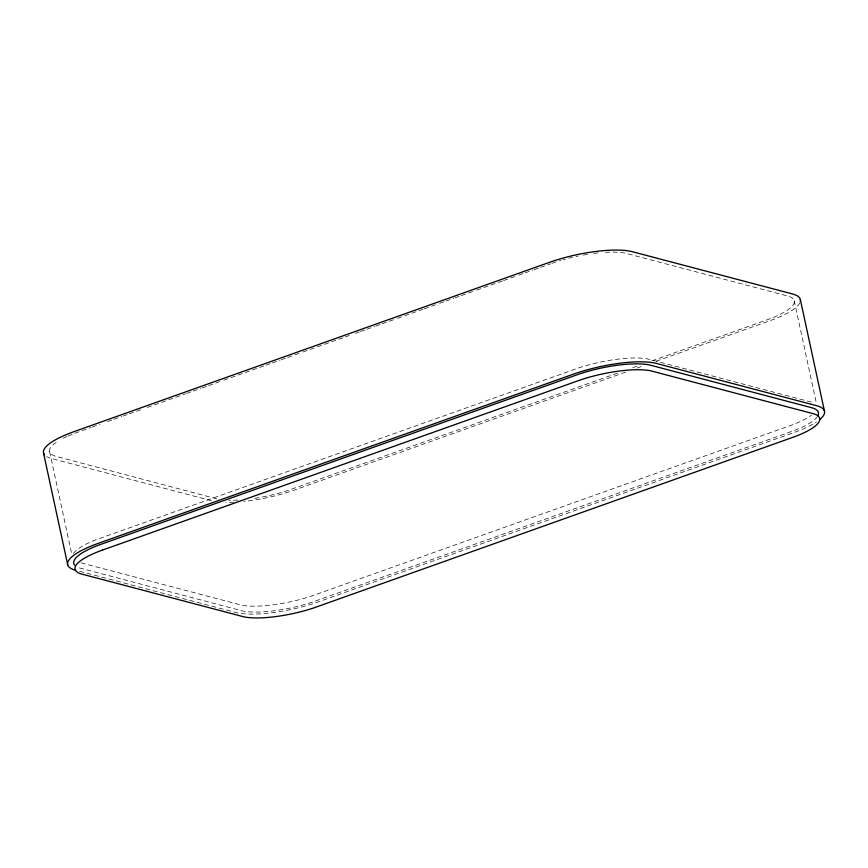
<?xml version="1.0" encoding="UTF-8"?>
<svg xmlns="http://www.w3.org/2000/svg" width="868" height="868" viewBox="0 0 868 868"><rect width="100%" height="100%" fill="white"/><g stroke="black" fill="none" stroke-linecap="round" stroke-linejoin="round"><path stroke-width="0.65" stroke-dasharray="4.34 3.25" d="M74.941 433.23L91.075 427.457M92.355 427.002L100.015 424.268M107.675 421.544L112.786 419.721M114.055 419.266L121.726 416.542M122.996 416.087L128.106 414.264M129.386 413.819L142.157 409.262M147.256 407.45L185.568 393.812M186.848 393.356L191.958 391.533M193.228 391.077L200.888 388.354M202.168 387.898L207.278 386.076M208.559 385.62L222.599 380.618M223.879 380.162L264.74 365.612M266.02 365.157L271.12 363.345M272.4 362.889L280.06 360.155M281.341 359.699L286.451 357.887M287.72 357.432L301.771 352.43M303.051 351.974L343.912 337.424M345.193 336.968L350.292 335.146M355.403 333.334L359.233 331.967M360.513 331.511L365.623 329.688M366.893 329.232L374.553 326.509M375.833 326.053L380.944 324.231M382.224 323.775L396.264 318.773M397.544 318.328L423.085 309.225M424.354 308.769L438.405 303.767M439.685 303.323L444.785 301.5M446.065 301.044L453.725 298.321M455.006 297.865L460.116 296.042M461.385 295.587L475.436 290.585M476.716 290.129L502.257 281.037M503.527 280.581L517.578 275.579M518.858 275.123L523.957 273.312M525.238 272.856L532.898 270.122M534.178 269.666L539.288 267.854M540.558 267.398L550.779 263.753M617.408 373.153L288.393 490.279A56.04 14.409 -12.2 0 1 253.109 498.568M632.729 367.696L639.119 365.428M651.89 360.882L769.949 318.806A56.04 14.409 -12.2 0 0 788.686 296.281L625.177 253.141A56.04 14.409 -12.2 0 0 604.898 252.349M625.6 372.133L294.74 489.943A62.268 16.015 -12.2 0 1 243.854 501.433M637.09 368.032L643.481 365.764M656.251 361.207L769.949 320.726A62.268 16.015 -12.2 0 0 799.916 302.672M552.059 263.308L555.314 262.179A56.04 14.409 -12.2 0 1 560.815 260.443M216.707 498.818L55.151 456.134A56.04 14.409 -12.2 0 1 58.753 440.716M211.477 500.706L51.559 458.521A62.268 16.015 -12.2 0 1 46.633 456.59M81.082 562.865L241.64 605.148A56.04 14.409 -12.2 0 0 311.276 596.142L792.831 424.669A56.04 14.409 -12.2 0 0 811.569 415.175M79.65 571.307L235.64 612.461A62.268 16.015 -12.2 0 0 318.903 601.698L794.101 432.481A62.268 16.015 -12.2 0 0 816.419 422M794.22 300.719L816.538 403.935M49.617 451.696L71.935 554.923M63.125 438.307A56.04 14.409 -12.2 0 1 67.313 436.322M68.203 435.931A56.04 14.409 -12.2 0 1 72.901 433.989M73.444 553.545A56.04 14.409 -12.2 0 1 96.782 539.484L578.196 368.054A56.04 14.409 -12.2 0 1 648.07 359.016L811.58 402.155A56.04 14.409 -12.2 0 1 813.056 402.73M563.072 259.782A56.04 14.409 -12.2 0 1 565.372 259.141M568.865 258.219A56.04 14.409 -12.2 0 1 572.413 257.351M575.983 256.537A56.04 14.409 -12.2 0 1 578.381 256.027M583.166 255.094A56.04 14.409 -12.2 0 1 590.273 253.912M593.766 253.423A56.04 14.409 -12.2 0 1 599.452 252.783M233.785 502.203A62.268 16.015 -12.2 0 1 225.799 502.333M237.93 500.12A56.04 14.409 -12.2 0 1 228.685 500.272M817.439 416.488A56.04 14.409 -12.2 0 1 794.111 430.55L312.556 602.034A56.04 14.409 -12.2 0 1 242.91 611.029L79.313 567.878A56.04 14.409 -12.2 0 1 76.568 566.652"/><path stroke-width="1.3" d="M800.307 299.384L824.47 411.139M43.53 453.031L67.693 564.775M44.572 454.94A62.268 16.015 -12.2 0 1 73.899 431.689L549.097 262.472A62.268 16.015 -12.2 0 1 632.36 251.698L792.278 293.894A62.268 16.015 -12.2 0 1 800.307 301.521M819.956 419.374A62.268 16.015 -12.2 0 0 816.441 405.638L656.523 363.453A62.268 16.015 -12.2 0 0 573.26 374.216L98.051 543.433A62.268 16.015 -12.2 0 0 75.722 570.276M74.713 565.166A56.04 14.409 -12.2 0 1 98.051 545.364L579.466 373.934A56.04 14.409 -12.2 0 1 649.34 364.896L812.849 408.036A56.04 14.409 -12.2 0 1 818.025 415.425M102.457 550.095L99.332 551.245A56.04 14.409 -12.2 0 0 80.583 573.77L244.179 616.92A56.04 14.409 -12.2 0 0 313.825 607.915L795.381 436.43A56.04 14.409 -12.2 0 0 814.119 413.917L650.609 370.777A56.04 14.409 -12.2 0 0 580.746 379.815L102.457 550.095"/></g></svg>
